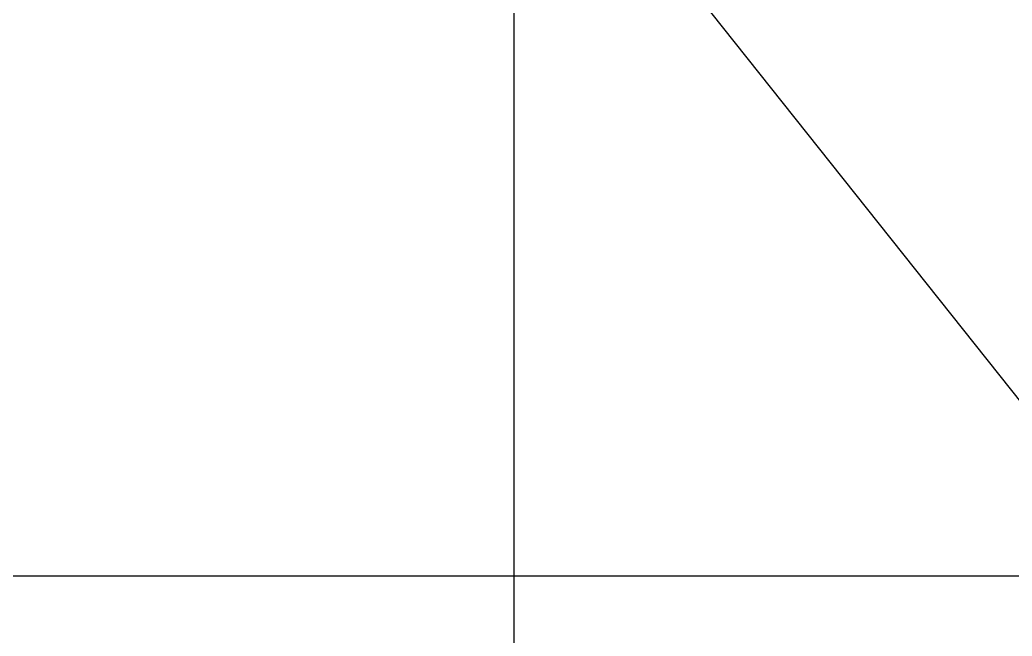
# Model space of a CAD drawing. Extents: x -1 to 1284, y 105 to 936.
# Drawn here: x 403.5 to 483.3, y 283.9 to 333.4 of the extents above; entities that cross this region are included whole.
import ezdxf

# ---------------------------------------------------------------- set-up
doc = ezdxf.new("R2010")
doc.units = 0

msp = doc.modelspace()

# ---------------------------------------------------------------- linework, layer by layer
for p, q in [((162.548, 706.778), (600.386, 156.305)), ((162.548, 706.778), (600.386, 156.305)), ((162.548, 706.778), (600.386, 156.305)), ((162.548, 706.778), (600.386, 156.305)), ((162.548, 706.778), (600.386, 156.305)), ((162.548, 706.778), (600.386, 156.305)), ((162.548, 706.778), (600.386, 156.305)), ((162.548, 706.778), (600.386, 156.305)), ((162.548, 706.778), (600.386, 156.305)), ((162.548, 706.778), (600.386, 156.305)), ((162.548, 706.778), (600.386, 156.305)), ((443.237, 431.542), (443.237, 253.742)), ((443.237, 431.542), (443.237, 253.742)), ((443.237, 431.542), (443.237, 253.742)), ((443.237, 431.542), (443.237, 253.742)), ((443.237, 431.542), (443.237, 253.742)), ((443.237, 431.542), (443.237, 253.742)), ((443.237, 431.542), (443.237, 253.742)), ((443.237, 431.542), (443.237, 253.742)), ((443.237, 431.542), (443.237, 253.742)), ((443.237, 431.542), (443.237, 253.742)), ((443.237, 431.542), (443.237, 253.742)), ((495.048, 288.723), (380.748, 288.723))]:
    msp.add_line(p, q)

doc.saveas('drawing.dxf')
